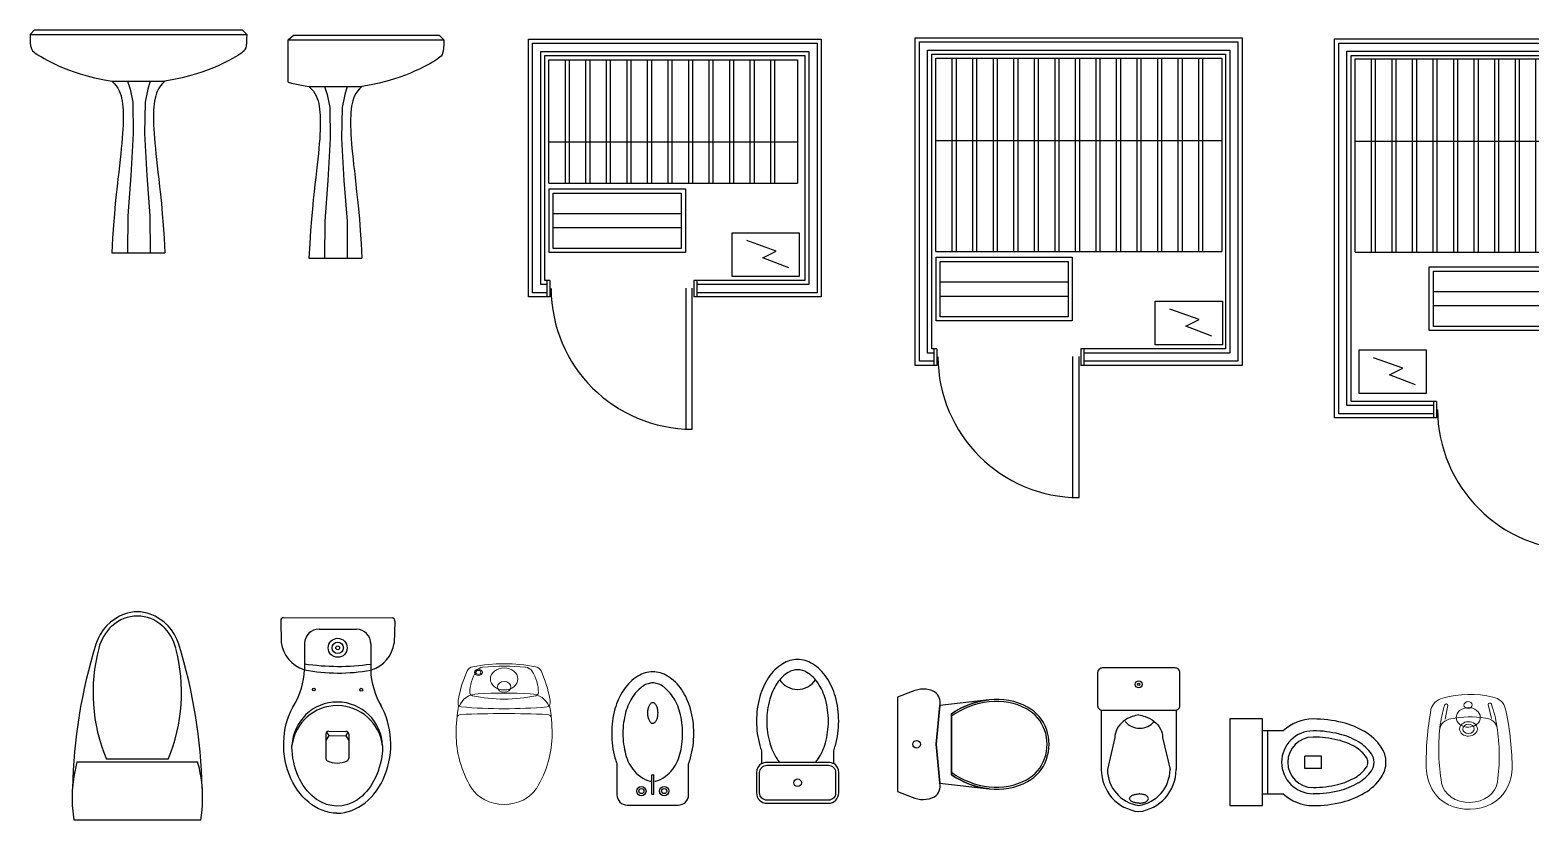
# Model space of a CAD drawing. Header units: millimetres. Extents: x -1044 to 14019, y -747 to 8847.
# Drawn here: x -1044 to 6260, y -747 to 3099 of the extents above; entities that cross this region are included whole.
import ezdxf

# ---------------------------------------------------------------- set-up
doc = ezdxf.new("R2010")
doc.units = ezdxf.units.MM
doc.layers.add('SANTEH', color=7, linetype='Continuous')

# ---------------------------------------------------------------- blocks, each defined once
blk = doc.blocks.new('K10-44')
for points in [[(-182, 222.6, 0.020439), (-174, 197.6), (-174, 134.8, 0.262987), (-198.2, 92), (-198.2, -8, 0.414214), (-148.2, -58), (151.8, -58, 0.414214), (201.8, -8), (201.8, 92, 0.262987), (177.6, 134.8), (177.6, 197.6, 0.020439), (185.6, 222.6, 0.067459), (201.8, 342, 0.067459), (185.6, 461.3, 0.079812), (143.2, 554.1, 0.107118), (73.7, 621.5, 0.139889), (1.8, 642, 0.139889), (-70.1, 621.5, 0.107118), (-139.6, 554.1, 0.079812), (-182, 461.3, 0.067459), (-198.2, 342, 0.067459)], [(-148.2, 127), (151.8, 127, -0.414214), (186.8, 92), (186.8, -8, -0.414214), (151.8, -43), (-148.2, -43, -0.414214), (-183.2, -8), (-183.2, 92, -0.414214)]]:
    blk.add_lwpolyline(points, format="xyb", close=True)
for points in [[(89.9, 142, 0.027307), (101.6, 157.6, 0.079812), (137.4, 235.9, 0.067459), (151.8, 342, 0.067459), (137.4, 448, 0.079812), (101.6, 526.4, 0.107118), (47.3, 579, 0.139889), (1.8, 592, 0.139889), (-43.7, 579, 0.107118), (-98, 526.4, 0.079812), (-133.8, 448, 0.067459), (-148.2, 342, 0.067459), (-133.8, 235.9, 0.079812), (-98, 157.6, 0.027307), (-86.4, 142, 0.139889)], [(-174, 134.8, -0.136371), (-148.2, 142), (151.8, 142, -0.136371), (177.6, 134.8)]]:
    blk.add_lwpolyline(points, format="xyb")
blk.add_circle((1.8, 42), 18.3)
blk.add_arc((1.8, 601.6), 105.3, 213.89944, 326.10056)
blk = doc.blocks.new('K10-45')
for p, q in [((-18.9, 83.4), (-18.9, 177.1)), ((-18.9, 177.1), (-8.9, 177.1)), ((-8.9, 83.4), (-8.9, 177.1)), ((-18.9, 83.4), (-8.9, 83.4))]:
    blk.add_line(p, q)
for points in [[(160.3, 230.4, 0.023928), (169.9, 259.6, 0.067459), (186.1, 379, 0.067459), (169.9, 498.4, 0.079812), (127.5, 591.1, 0.107118), (58, 658.5, 0.139889), (-13.9, 679, 0.139889), (-85.8, 658.5, 0.107118), (-155.3, 591.1, 0.079812), (-197.7, 498.4, 0.067459), (-213.9, 379, 0.067459), (-197.7, 259.6, 0.023928), (-188.1, 230.4), (-188.1, 80.2, 0.414214), (-138.1, 30.2), (110.3, 30.2, 0.414214), (160.3, 80.2)], [(-39.4, 478.5, 0.052061), (-37.3, 458.3, 0.065919), (-32, 443.1, 0.104629), (-22.6, 431.5, 0.172287), (-13.9, 428.4, 0.172287), (-5.2, 431.5, 0.104629), (4.1, 443.1, 0.065919), (9.5, 458.3, 0.052061), (11.6, 478.5, 0.052061), (9.5, 498.7, 0.065919), (4.1, 513.9, 0.104629), (-5.2, 525.5, 0.172287), (-13.9, 528.6, 0.172287), (-22.6, 525.5, 0.104629), (-32, 513.9, 0.065919), (-37.3, 498.7, 0.052061)]]:
    blk.add_lwpolyline(points, format="xyb", close=True)
blk.add_lwpolyline([(-3.9, 147), (-1.4, 147.2), (10.9, 150.3), (23, 155.1), (34.7, 161.4), (45.9, 168.8), (56.5, 177.2), (66.3, 186.2), (75.2, 195.5), (83.2, 205), (90.3, 214.7), (96.5, 224.5), (102, 234.5), (106.9, 244.7), (111.1, 255.3), (114.8, 266.2), (118.1, 277.6), (121.1, 289.3), (123.7, 301.4), (126, 313.8), (127.9, 326.5), (129.3, 339.5), (130.4, 352.6), (131.1, 365.8), (131.3, 379), (131.1, 392.2), (130.4, 405.4), (129.3, 418.5), (127.9, 431.4), (126, 444.2), (123.7, 456.6), (121.1, 468.7), (118.1, 480.4), (114.8, 491.7), (111.2, 502.6), (107.3, 513.1), (103, 523.1), (98.4, 532.7), (93.5, 541.9), (88.3, 550.7), (82.8, 559.1), (77.1, 567.1), (71, 574.6), (64.9, 581.7), (58.5, 588.3), (52.1, 594.4), (45.7, 600), (39.3, 605), (33, 609.4), (26.9, 613.2), (20.8, 616.4), (14.9, 619), (9, 621.1), (3.2, 622.7), (-2.5, 623.8), (-8.2, 624.5), (-13.9, 624.7), (-19.6, 624.5), (-25.3, 623.8), (-31, 622.7), (-36.8, 621.1), (-42.7, 619), (-48.6, 616.4), (-54.7, 613.2), (-60.9, 609.4), (-67.2, 605), (-73.5, 600), (-80, 594.4), (-86.4, 588.3), (-92.7, 581.7), (-98.9, 574.6), (-104.9, 567.1), (-110.6, 559.1), (-116.1, 550.7), (-121.3, 541.9), (-126.2, 532.7), (-130.8, 523.1), (-135.1, 513.1), (-139, 502.6), (-142.7, 491.7), (-146, 480.4), (-148.9, 468.7), (-151.5, 456.6), (-153.8, 444.2), (-155.7, 431.4), (-157.2, 418.5), (-158.2, 405.4), (-158.9, 392.2), (-159.1, 379), (-158.9, 365.8), (-158.2, 352.6), (-157.2, 339.5), (-155.7, 326.5), (-153.8, 313.8), (-151.5, 301.4), (-148.9, 289.3), (-146, 277.6), (-142.6, 266.2), (-138.9, 255.3), (-134.7, 244.7), (-129.8, 234.5), (-124.4, 224.5), (-118.1, 214.7), (-111, 205), (-103.1, 195.5), (-94.1, 186.2), (-84.3, 177.2), (-73.7, 168.8), (-62.5, 161.4), (-50.8, 155.1), (-38.7, 150.3), (-26.4, 147.2), (-23.9, 147)])
for centre, radius in [((-69.2, 98.1), 22.4), ((-69.2, 98.1), 12.4), ((41.4, 98.1), 22.4), ((41.4, 98.1), 12.4)]:
    blk.add_circle(centre, radius)
blk = doc.blocks.new('K18-4')
for p, q in [((100, -100), (1308.9, -100)), ((100, -700.2), (100, -100)), ((180, -700.2), (180, -100)), ((200, -700.2), (200, -100)), ((280, -700.2), (280, -100)), ((300, -700.2), (300, -100)), ((380, -700.2), (380, -100)), ((400, -700.2), (400, -100)), ((480, -700.2), (480, -100)), ((500, -700.2), (500, -100)), ((580, -700.2), (580, -100)), ((600, -700.2), (600, -100)), ((680, -700.2), (680, -100)), ((700, -700.2), (700, -100)), ((780, -700.2), (780, -100)), ((800, -700.2), (800, -100)), ((880, -700.2), (880, -100)), ((900, -700.2), (900, -100)), ((980, -700.2), (980, -100)), ((1000, -700.2), (1000, -100)), ((1080, -700.2), (1080, -100)), ((1100, -700.2), (1100, -100)), ((1180, -700.2), (1180, -100)), ((1200, -700.2), (1200, -100)), ((1308.9, -100), (1308.9, -700.2)), ((100, -500), (1308.9, -500)), ((100, -700.2), (1308.9, -700.2)), ((101.2, -1039.1), (101.2, -728.9)), ((101.2, -728.9), (764, -728.9)), ((764, -728.9), (764, -1039.1)), ((121.2, -1019.1), (121.2, -748.9)), ((121.2, -748.9), (744, -748.9)), ((744, -748.9), (744, -1019.1)), ((121.2, -848.9), (744, -848.9)), ((744, -919.1), (121.2, -919.1)), ((744, -1019.1), (121.2, -1019.1)), ((1205.4, -1032.6), (1063.2, -980.9)), ((764, -1039.1), (101.2, -1039.1)), ((1140.8, -1065), (1205.4, -1032.6)), ((1266.8, -1113.5), (1140.8, -1065)), ((90, -1175), (90, -1255)), ((105, -1175), (105, -1255)), ((767.3, -1898.7), (767.3, -1211.9)), ((797.3, -1898.7), (797.3, -1211.9)), ((805, -1175), (805, -1255)), ((820, -1175), (820, -1255))]:
    blk.add_line(p, q)
for points in [[(0, -1255), (0, 0), (1425, 0), (1425, -1255), (805, -1255)], [(20, -1235), (20, -20), (1405, -20), (1405, -1235), (820, -1235)], [(60, -1195), (60, -60), (1365, -60), (1365, -1195), (820, -1195)], [(80, -1175), (80, -80), (1345, -80), (1345, -1175), (805, -1175)], [(90, -1235), (20, -1235)], [(90, -1195), (60, -1195)], [(105, -1175), (80, -1175)], [(105, -1255), (0, -1255)]]:
    blk.add_lwpolyline(points)
blk.add_lwpolyline([(1318.5, -1155.5), (992.2, -1155.5), (992.2, -942.1), (1318.5, -942.1)], close=True)
blk.add_arc((797.3, -1211.9), 686.8, 180.16406, 270)
blk = doc.blocks.new('K18-6')
for p, q in [((100, -100), (1492, -100)), ((100, -1040.2), (100, -100)), ((180, -1040.2), (180, -100)), ((200, -1040.2), (200, -100)), ((280, -1040.2), (280, -100)), ((300, -1040.2), (300, -100)), ((380, -1040.2), (380, -100)), ((400, -1040.2), (400, -100)), ((480, -1040.2), (480, -100)), ((500, -1040.2), (500, -100)), ((580, -1040.2), (580, -100)), ((600, -1040.2), (600, -100)), ((680, -1040.2), (680, -100)), ((700, -1040.2), (700, -100)), ((780, -1040.2), (780, -100)), ((800, -1040.2), (800, -100)), ((880, -1040.2), (880, -100)), ((900, -1040.2), (900, -100)), ((980, -1040.2), (980, -100)), ((1000, -1040.2), (1000, -100)), ((1080, -1040.2), (1080, -100)), ((1100, -1040.2), (1100, -100)), ((1180, -1040.2), (1180, -100)), ((1200, -1040.2), (1200, -100)), ((1280, -1040.2), (1280, -100)), ((1300, -1040.2), (1300, -100)), ((1380, -1040.2), (1380, -100)), ((1400, -1040.2), (1400, -100)), ((1492, -100), (1492, -1040.2)), ((100, -500), (1492, -500)), ((100, -1040.2), (1492, -1040.2)), ((101.2, -1379.1), (101.2, -1068.9)), ((101.2, -1068.9), (764, -1068.9)), ((121.2, -1359.1), (121.2, -1088.9)), ((121.2, -1088.9), (744, -1088.9)), ((744, -1088.9), (744, -1359.1)), ((764, -1068.9), (764, -1379.1)), ((121.2, -1188.9), (744, -1188.9)), ((744, -1259.1), (121.2, -1259.1)), ((764, -1379.1), (101.2, -1379.1)), ((744, -1359.1), (121.2, -1359.1)), ((1381.4, -1372.6), (1239.3, -1320.9)), ((1316.8, -1405), (1381.4, -1372.6)), ((1442.8, -1453.5), (1316.8, -1405)), ((90, -1515), (90, -1595)), ((105, -1515), (105, -1595)), ((805, -1515), (805, -1595)), ((820, -1515), (820, -1595)), ((767.3, -2238.7), (767.3, -1551.9)), ((797.3, -2238.7), (797.3, -1551.9))]:
    blk.add_line(p, q)
for points in [[(0, -1595), (0, 0), (1590, 0), (1590, -1595), (805, -1595)], [(20, -1575), (20, -20), (1570, -20), (1570, -1575), (820, -1575)], [(60, -1535), (60, -60), (1530, -60), (1530, -1535), (820, -1535)], [(80, -1515), (80, -80), (1510, -80), (1510, -1515), (805, -1515)], [(105, -1515), (80, -1515)], [(105, -1595), (0, -1595)], [(90, -1575), (20, -1575)], [(90, -1535), (60, -1535)]]:
    blk.add_lwpolyline(points)
blk.add_lwpolyline([(1494.5, -1495.5), (1168.2, -1495.5), (1168.2, -1282.1), (1494.5, -1282.1)], close=True)
blk.add_arc((797.3, -1551.9), 686.8, 180.16406, 270)
blk = doc.blocks.new('K18-7')
for p, q in [((100, -97.4), (1700, -97.4)), ((100, -1037.5), (100, -97.4)), ((180, -1037.5), (180, -97.4)), ((200, -1037.5), (200, -97.4)), ((280, -1037.5), (280, -97.4)), ((300, -1037.5), (300, -97.4)), ((380, -1037.5), (380, -97.4)), ((400, -1037.5), (400, -97.4)), ((480, -1037.5), (480, -97.4)), ((500, -1037.5), (500, -97.4)), ((580, -1037.5), (580, -97.4)), ((600, -1037.5), (600, -97.4)), ((680, -1037.5), (680, -97.4)), ((700, -1037.5), (700, -97.4)), ((780, -1037.5), (780, -97.4)), ((800, -1037.5), (800, -97.4)), ((880, -1037.5), (880, -97.4)), ((900, -1037.5), (900, -97.4)), ((980, -1037.5), (980, -97.4)), ((1000, -1037.5), (1000, -97.4)), ((1080, -1037.5), (1080, -97.4)), ((1100, -1037.5), (1100, -97.4)), ((1180, -1037.5), (1180, -97.4)), ((1200, -1037.5), (1200, -97.4)), ((1280, -497.4), (1280, -97.4)), ((1300, -497.4), (1300, -97.4)), ((1380, -497.4), (1380, -97.4)), ((1400, -497.4), (1400, -97.4)), ((1480, -497.4), (1480, -97.4)), ((1500, -497.4), (1500, -97.4)), ((1580, -497.4), (1580, -97.4)), ((1600, -497.4), (1600, -97.4)), ((1680, -497.4), (1680, -97.4)), ((1700, -497.4), (1700, -97.4)), ((100, -497.4), (1700, -497.4)), ((1222.8, -1742.7), (1222.8, -522.7)), ((1742, -522.7), (1222.8, -522.7)), ((1742, -542.7), (1222.8, -542.7)), ((1742, -1742.7), (1742, -522.7)), ((1742, -622.7), (1222.8, -622.7)), ((1742, -642.7), (1222.8, -642.7)), ((1742, -722.7), (1222.8, -722.7)), ((1742, -742.7), (1222.8, -742.7)), ((1742, -822.7), (1222.8, -822.7)), ((1742, -842.7), (1222.8, -842.7)), ((1742, -922.7), (1222.8, -922.7)), ((1742, -942.7), (1222.8, -942.7)), ((100, -1037.5), (1200, -1037.5)), ((1742, -1022.7), (1222.8, -1022.7)), ((1742, -1042.7), (1222.8, -1042.7)), ((460.7, -1420.1), (460.7, -1109.9)), ((460.7, -1109.9), (1123.4, -1109.9)), ((480.7, -1400.1), (480.7, -1129.9)), ((480.7, -1129.9), (1103.4, -1129.9)), ((1103.4, -1129.9), (1103.4, -1400.1)), ((1123.4, -1109.9), (1123.4, -1420.1)), ((1742, -1122.7), (1222.8, -1122.7)), ((1742, -1142.7), (1222.8, -1142.7)), ((480.7, -1229.9), (1103.4, -1229.9)), ((1742, -1222.7), (1222.8, -1222.7)), ((1103.4, -1300.1), (480.7, -1300.1)), ((1742, -1242.7), (1222.8, -1242.7)), ((1742, -1322.7), (1222.8, -1322.7)), ((1742, -1342.7), (1222.8, -1342.7)), ((1123.4, -1420.1), (460.7, -1420.1)), ((1103.4, -1400.1), (480.7, -1400.1)), ((1742, -1422.7), (1222.8, -1422.7)), ((1742, -1442.7), (1222.8, -1442.7)), ((1742, -1522.7), (1222.8, -1522.7)), ((332.2, -1603.6), (190, -1551.9)), ((267.6, -1635.9), (332.2, -1603.6)), ((1742, -1542.7), (1222.8, -1542.7)), ((393.6, -1684.4), (267.6, -1635.9)), ((1742, -1622.7), (1222.8, -1622.7)), ((1742, -1642.7), (1222.8, -1642.7)), ((1742, -1722.7), (1222.8, -1722.7)), ((1742, -1742.7), (1222.8, -1742.7)), ((480.8, -1765), (480.8, -1845)), ((495.8, -1765), (495.8, -1845)), ((1158, -2488.7), (1158, -1801.9)), ((1188, -2488.7), (1188, -1801.9)), ((1195.8, -1765), (1195.8, -1845)), ((1210.8, -1765), (1210.8, -1845))]:
    blk.add_line(p, q)
for points in [[(0, -1845), (0, 0), (1845, 0), (1845, -1845), (1195.8, -1845)], [(20, -1825), (20, -20), (1825, -20), (1825, -1825), (1210.8, -1825)], [(60, -1785), (60, -60), (1785, -60), (1785, -1785), (1210.8, -1785)], [(80, -1765), (80, -80), (1765, -80), (1765, -1765), (1195.8, -1765)], [(480.8, -1825), (20, -1825)], [(480.8, -1785), (60, -1785)], [(495.8, -1765), (80, -1765)], [(495.8, -1845), (0, -1845)]]:
    blk.add_lwpolyline(points)
blk.add_lwpolyline([(445.2, -1726.4), (118.9, -1726.4), (118.9, -1513.1), (445.2, -1513.1)], close=True)
blk.add_arc((1188, -1801.9), 686.8, 180.16406, 270)
blk = doc.blocks.new('S_32')
at = {"layer": 'SANTEH'}
for p, q in [((-937.5, 1518.75), (-906.25, 1550)), ((537.5, 1550), (568.75, 1518.75)), ((-368.75, 1193.75), (0, 1193.75)), ((-368.75, 0), (0, 0))]:
    blk.add_line(p, q, dxfattribs=at)
for points in [[(-937.5, 1518.75), (-425.2671, 1518.75), (56.5171, 1518.75), (568.75, 1518.75)], [(-937.5, 1518.75), (-937.14915, 1485.648), (-935.97485, 1459.7384), (-933.7943, 1439.85085), (-930.42475, 1424.81505), (-925.68345, 1413.4605), (-919.3877, 1404.6169), (-911.3547, 1397.1138), (-901.4018, 1389.7809), (-901.4018, 1389.7809), (-889.36105, 1381.65235), (-875.12455, 1372.5804), (-858.59925, 1362.62195), (-839.6921, 1351.83375), (-818.31, 1340.27265), (-794.3599, 1327.9955), (-767.7488, 1315.05915), (-738.38365, 1301.52035), (-738.38365, 1301.52035), (-706.1237, 1287.4661), (-670.6376, 1273.1037), (-631.54645, 1258.67045), (-588.4712, 1244.40375), (-541.03295, 1230.54095), (-488.85265, 1217.3195), (-431.5513, 1204.97675), (-368.75, 1193.75)], [(-906.25, 1550), (-415.39435, 1550), (46.64435, 1550), (537.5, 1550)], [(568.75, 1518.75), (568.39915, 1485.648), (567.22485, 1459.7384), (565.0443, 1439.85085), (561.67475, 1424.81505), (556.93345, 1413.4605), (550.6377, 1404.6169), (542.6047, 1397.1138), (532.6518, 1389.7809), (532.6518, 1389.7809), (520.61105, 1381.65235), (506.37455, 1372.5804), (489.84925, 1362.62195), (470.9421, 1351.83375), (449.56, 1340.27265), (425.6099, 1327.9955), (398.9988, 1315.05915), (369.63365, 1301.52035), (369.63365, 1301.52035), (337.3737, 1287.4661), (301.8876, 1273.1037), (262.79645, 1258.67045), (219.7212, 1244.40375), (172.28295, 1230.54095), (120.10265, 1217.3195), (62.8013, 1204.97675), (0, 1193.75)], [(-368.75, 1193.75), (-352.05075, 1177.24365), (-338.1906, 1160.8641), (-326.8558, 1144.44275), (-317.73265, 1127.81115), (-310.5074, 1110.80065), (-304.8664, 1093.2428), (-300.4959, 1074.96895), (-297.08215, 1055.81065), (-297.08215, 1055.81065), (-294.3613, 1035.61765), (-292.26895, 1014.3131), (-290.7904, 991.83845), (-289.91105, 968.13535), (-289.6163, 943.14515), (-289.89155, 916.8094), (-290.7222, 889.0696), (-292.09355, 859.8672), (-292.09355, 859.8672), (-293.9911, 829.13285), (-296.4001, 796.7531), (-299.30605, 762.6036), (-302.6943, 726.56015), (-306.55025, 688.4984), (-310.85925, 648.29395), (-315.6067, 605.82255), (-320.77795, 560.9599), (-320.77795, 560.9599), (-326.345, 513.38425), (-332.2257, 461.98445), (-338.32465, 405.452), (-344.5463, 342.47825), (-350.7952, 271.75475), (-356.97575, 191.9729), (-362.99255, 101.8242), (-368.75, 0)], [(-259.375, 1193.75), (-242.42185, 1138.18175), (-223.71465, 1048.32235), (-219.9732, 831.16215), (-236.8097, 539.11905), (-257.38765, 258.3084), (-259.375, 0)], [(-102.16925, 1193.75), (-119.1224, 1138.18175), (-137.8296, 1048.32235), (-141.57105, 831.16215), (-124.73455, 539.11905), (-104.1566, 258.3084), (-102.16925, 0)], [(0, 1193.75), (-16.69925, 1177.24365), (-30.5594, 1160.8641), (-41.8942, 1144.44275), (-51.01735, 1127.81115), (-58.2426, 1110.80065), (-63.8836, 1093.2428), (-68.2541, 1074.96895), (-71.66785, 1055.81065), (-71.66785, 1055.81065), (-74.3887, 1035.61765), (-76.48105, 1014.3131), (-77.9596, 991.83845), (-78.83895, 968.13535), (-79.1337, 943.14515), (-78.85845, 916.8094), (-78.0278, 889.0696), (-76.65645, 859.8672), (-76.65645, 859.8672), (-74.7589, 829.13285), (-72.3499, 796.7531), (-69.44395, 762.6036), (-66.0557, 726.56015), (-62.19975, 688.4984), (-57.89075, 648.29395), (-53.1433, 605.82255), (-47.97205, 560.9599), (-47.97205, 560.9599), (-42.405, 513.38425), (-36.5243, 461.98445), (-30.42535, 405.452), (-24.2037, 342.47825), (-17.9548, 271.75475), (-11.77425, 191.9729), (-5.75745, 101.8242), (0, 0)]]:
    blk.add_lwpolyline(points, dxfattribs=at)
blk = doc.blocks.new('S_33')
at = {"layer": 'SANTEH'}
for p, q in [((-144, 1519), (-108, 1550)), ((-144, 1223), (-144, 1519)), ((906, 1550), (938, 1519)), ((0, 1194), (369, 1194)), ((0, 0), (369, 0))]:
    blk.add_line(p, q, dxfattribs=at)
for points in [[(-144, 1519), (-57, 1519), (425, 1519), (938, 1519)], [(-108, 1550), (-47, 1550), (415, 1550), (906, 1550)], [(938, 1519), (937, 1486), (936, 1460), (934, 1440), (930, 1425), (926, 1413), (919, 1405), (911, 1397), (901, 1390), (901, 1390), (889, 1382), (875, 1373), (859, 1363), (840, 1352), (818, 1340), (794, 1328), (768, 1315), (738, 1302), (738, 1302), (706, 1287), (671, 1273), (632, 1259), (588, 1244), (541, 1231), (489, 1217), (432, 1205), (369, 1194)], [(-144, 1223), (-120, 1217), (-63, 1205), (0, 1194)], [(0, 1194), (17, 1177), (31, 1161), (42, 1144), (51, 1128), (58, 1111), (64, 1093), (68, 1075), (72, 1056), (72, 1056), (74, 1036), (76, 1014), (78, 992), (79, 968), (79, 943), (79, 917), (78, 889), (77, 860), (77, 860), (75, 829), (72, 797), (69, 763), (66, 727), (62, 688), (58, 648), (53, 606), (48, 561), (48, 561), (42, 513), (37, 462), (30, 405), (24, 342), (18, 272), (12, 192), (6, 102), (0, 0)], [(109, 1194), (126, 1138), (145, 1048), (149, 831), (132, 539), (111, 258), (109, 0)], [(267, 1194), (250, 1138), (231, 1048), (227, 831), (244, 539), (265, 258), (267, 0)], [(369, 1194), (352, 1177), (338, 1161), (327, 1144), (318, 1128), (311, 1111), (305, 1093), (300, 1075), (297, 1056), (297, 1056), (294, 1036), (292, 1014), (291, 992), (290, 968), (290, 943), (290, 917), (291, 889), (292, 860), (292, 860), (294, 829), (296, 797), (299, 763), (303, 727), (307, 688), (311, 648), (316, 606), (321, 561), (321, 561), (326, 513), (332, 462), (338, 405), (345, 342), (351, 272), (357, 192), (363, 102), (369, 0)]]:
    blk.add_lwpolyline(points, dxfattribs=at)
blk = doc.blocks.new('S_36')
at = {"layer": 'SANTEH'}
for p, q in [((239, 471), (-239, 471)), ((-466, 450), (466, 450)), ((-491, 0), (491, 0))]:
    blk.add_line(p, q, dxfattribs=at)
blk.add_lwpolyline([(-466, 450), (-491, 337), (-503, 227), (-503, 112), (-491, 0)], dxfattribs=at)
for centre, radius, start, end in [((27, 1250), 364, 110.4524, 162.7523), ((0, 1290), 286, 46.8543, 133.1457), ((0, 1323), 286, 69.5476, 110.4524), ((-27, 1250), 364, 17.2477, 69.5476), ((52, 1235), 362, 133.1457, 165.2214), ((-52, 1235), 362, 14.7786, 46.8543), ((3549, 157), 4051, 162.7523, 178.7776), ((996, 985), 1338, 165.2214, 202.6263), ((-996, 985), 1338, 337.3737, 14.7786), ((-3549, 157), 4051, 1.2224, 17.2477), ((-525, 169), 1030, 7.7399, 15.822), ((-525, 169), 1030, 350.5377, 7.7399)]:
    blk.add_arc(centre, radius, start, end, dxfattribs=at)
blk = doc.blocks.new('S_38')
at = {"layer": 'SANTEH'}
for p, q in [((-264.2, 1.2), (264.2, -1.2)), ((-278.2, -14.4), (-275.1, -120.5)), ((278, -17), (274, -123.1)), ((-58.6, -566.7), (-59.1, -683.5)), ((-44.6, -573.8), (-58.7, -597.7)), ((-54.5, -556.9), (-44.6, -573.8)), ((-44.6, -573.8), (39.4, -574.2)), ((-44.5, -552.8), (39.5, -553.2)), ((49.3, -557.3), (39.4, -574.2)), ((39.4, -574.2), (53.3, -598.2)), ((53.4, -567.3), (52.9, -684))]:
    blk.add_line(p, q, dxfattribs=at)
at = {"layer": 'SANTEH', "ltscale": 0.05}
for p, q in [((-91.3, -55.6), (90.7, -56.4)), ((-161.6, -125.3), (-162.2, -253.4)), ((160.4, -126.7), (159.8, -254.9))]:
    blk.add_line(p, q, dxfattribs=at)
for radius in [46.2, 27.7, 9.24]:
    blk.add_circle((-0.7, -146.4), radius, dxfattribs=at)
at = {"layer": 'SANTEH'}
for centre in [(-117.1, -349.5), (113.9, -350.5)]:
    blk.add_circle(centre, 7, dxfattribs=at)
for centre, radius, start, end in [((-264.3, -12.8), 14, 89.73732, 186.61994), ((264.1, -15.2), 14, 352.8547, 89.73732), ((-114.5, -99), 162.1, 187.6448, 251.55052), ((113.6, -100), 162.1, 287.92413, 351.82985), ((-533, -236.3), 371.3, 329.07815, 357.36574), ((2.7, 597.3), 866.6, 259.02995, 280.4447), ((530.8, -241.2), 371.3, 182.1089, 210.39649), ((-2.9, -631), 220.5, 1.8098, 177.66485), ((-3, -649.9), 222, 6.69974, 172.77491), ((-44.6, -566.8), 14, 89.73732, 179.73732), ((39.4, -567.2), 14, 359.73732, 89.73732), ((-45.1, -683.6), 14, 179.73732, 243.98985), ((-2.7, -596.7), 110.7, 243.98985, 295.48479), ((38.9, -684), 14, 295.48479, 359.73732)]:
    blk.add_arc(centre, radius, start, end, dxfattribs=at)
at = {"layer": 'SANTEH', "ltscale": 0.05}
for centre, radius, start, end in [((-91.6, -125.6), 70, 89.73732, 179.73732), ((90.4, -126.4), 70, 359.73732, 89.73732), ((3.9, 855.6), 1092.4, 261.26246, 269.73732), ((3.9, 855.6), 1092.4, 269.73732, 278.21218)]:
    blk.add_arc(centre, radius, start, end, dxfattribs=at)
at = {"layer": 'SANTEH', "extrusion": (4.68059e-16, 1.02024e-13, -1)}
blk.add_ellipse((-2.9, -623), major_axis=(-11.1, 329), ratio=0.79083, start_param=3.19005, end_param=5.418271, dxfattribs=at)
at = {"layer": 'SANTEH'}
blk.add_ellipse((-2.9, -623), major_axis=(14.1, 328.8), ratio=0.79083, start_param=3.19005, end_param=5.398481, dxfattribs=at)
blk.add_open_spline([(217.5, -624), (217.5, -635.9), (217, -647.8), (206.5, -756.3), (157.8, -843.8), (32.4, -927.7), (-41.4, -927.3), (-168, -840.4), (-216.6, -747.5), (-223.2, -638.7), (-223.4, -630.4), (-223.3, -622)], degree=3, knots=[1.570609, 1.570609, 1.570609, 1.570609, 1.68907, 1.68907, 2.658139, 2.658139, 3.627208, 3.627208, 4.629098, 4.629098, 4.712513, 4.712513, 4.712513, 4.712513], dxfattribs=at)
blk = doc.blocks.new('s_45')
at = {"flags": 128}
for points in [[(187.8, 0), (205.6, 189.4, 0.2888), (180.2, 255.8, 0.224419), (71.3, 257.1), (0, 229), (0, -229), (71.3, -257.1, 0.224419), (180.2, -255.8, 0.2888), (205.6, -189.4)], [(187.8, 0), (205.6, 189.4, 0.2888), (180.2, 255.8, 0.224419), (71.3, 257.1), (0, 229), (0, -229), (71.3, -257.1, 0.224419), (180.2, -255.8, 0.2888), (205.6, -189.4)], [(205.6, -189.4), (445.1, -217, -0.122327), (261.5, -148), (261.5, 148, -0.122328), (445.1, 217), (205.6, 189.4), (187.8, 0)], [(205.6, -189.4), (445.1, -217, -0.122327), (261.5, -148), (261.5, 148, -0.122328), (445.1, 217), (205.6, 189.4), (187.8, 0)], [(261.5, -148, 0.122438), (445.2, -217, 0.152571), (632.5, -181.1, 0.185585), (724.6, -72.9, 0.17428), (724.6, 72.9, 0.185585), (632.5, 181.1, 0.152571), (445.2, 217, 0.122438), (261.5, 148)], [(261.5, -148, 0.122438), (445.2, -217, 0.152571), (632.5, -181.1, 0.185585), (724.6, -72.9, 0.17428), (724.6, 72.9, 0.185585), (632.5, 181.1, 0.152571), (445.2, 217, 0.122438), (261.5, 148)], [(261.5, -136.4, 0.125396), (446.4, -207.3, 0.152532), (627.8, -172.5, 0.18559), (715.4, -69.7, 0.174364), (715.4, 69.7, 0.18559), (627.8, 172.5, 0.152531), (446.4, 207.3, 0.125396), (261.5, 136.4)]]:
    blk.add_lwpolyline(points, format="xyb", close=True, dxfattribs=at)
blk.add_circle((92.5, 0), 18.4)
blk = doc.blocks.new('s_14')
at = {"lineweight": 0, "extrusion": (0, 0, -1)}
for centre, major_axis, start_param, end_param in [((-0.2, -522.3), (652.4, -0.3), 4.476887, 4.947891), ((-0.2, -522.3), (652.4, -0.3), 4.476887, 4.947891), ((681.3, -278.7), (913.7, -0.4), 3.289642, 3.481728), ((681.3, -278.7), (913.7, -0.4), 3.289642, 3.481728), ((-143.1, -44.8), (39.1, 0), 3.481728, 4.476887), ((-143.1, -44.8), (39.1, 0), 3.481728, 4.476887), ((118.1, -139.4), (284.9, -0.1), 3.130806, 3.616946), ((-125.1, -42.1), (19.2, 0), 3.141593, 9.424778), ((-125.1, -42.1), (12.2, 0), 3.141593, 9.424778), ((-97.4, -50.5), (42.5, 0), 3.616946, 4.577347), ((-0.3, -624.1), (765.5, -0.4), 4.577347, 4.847431), ((0, -73.8), (67.1, 0), 3.141593, 9.424778), ((97.3, -50.6), (42.5, 0), -1.435755, -0.475353), ((-118.3, -139.3), (284.9, -0.1), -0.475353, 0.010787), ((143.1, -44.9), (39.1, 0), -1.335294, -0.340135), ((143.1, -44.9), (39.1, 0), -1.335294, -0.340135), ((-681.5, -278.1), (913.7, -0.4), -0.340135, -0.148049), ((-681.5, -278.1), (913.7, -0.4), -0.340135, -0.148049), ((-120.9, -224.6), (98.7, 0), 3.365215, 4.657014), ((-148.9, -141.6), (17.9, 0), 1.839297, 3.130806), ((-0.9, -1969.6), (2281.8, -1.1), 4.657014, 4.767764), ((-0.1, -112.6), (32.9, 0), 3.141593, 9.424778), ((120.7, -224.8), (98.7, 0), -1.515421, -0.223622), ((148.8, -141.7), (17.9, 0), 0.010787, 1.302296), ((999.2, -341.8), (1233.1, -0.6), 3.141593, 3.282422), ((999.2, -341.8), (1233.1, -0.6), 3.141593, 3.282422), ((-87.1, -186.6), (136.8, -0.1), 3.032389, 3.289642), ((-87.1, -186.6), (136.8, -0.1), 3.032389, 3.289642), ((-207.2, -197.1), (16, 0), 1.680926, 3.032389), ((-207.2, -197.1), (16, 0), 1.680926, 3.032389), ((0.6, 1302.1), (1900.3, -0.9), 1.460666, 1.680926), ((0.6, 1302.1), (1900.3, -0.9), 1.460666, 1.680926), ((0.1, 291.4), (579, -0.3), 1.302296, 1.839297), ((207, -197.3), (16, 0), 0.109204, 1.460666), ((207, -197.3), (16, 0), 0.109204, 1.460666), ((-999.6, -340.9), (1233.1, -0.6), -0.140829, 0), ((-999.6, -340.9), (1233.1, -0.6), -0.140829, 0), ((86.9, -186.7), (136.8, -0.1), -0.148049, 0.109204), ((86.9, -186.7), (136.8, -0.1), -0.148049, 0.109204), ((-210, -262.6), (19.7, 0), 3.222651, 4.658459), ((-1.6, -3375.8), (3914.3, -1.8), 4.658459, 4.766319), ((209.8, -262.8), (19.7, 0), -1.516867, -0.081058), ((526.7, -341.6), (760.5, -0.4), 2.693443, 3.141593), ((526.7, -341.6), (760.5, -0.4), 2.693443, 3.141593), ((-527, -341.1), (760.5, -0.4), 0, 0.44815), ((-527, -341.1), (760.5, -0.4), 0, 0.44815), ((-0.3, -544.1), (175.9, -0.1), 0.44815, 2.693443), ((-0.3, -544.1), (175.9, -0.1), 0.44815, 2.693443)]:
    blk.add_ellipse(centre, major_axis=major_axis, ratio=0.800511, start_param=start_param, end_param=end_param, dxfattribs=at)
blk = doc.blocks.new('s_15')
at = {"lineweight": 0}
for p, q in [((-97, -53.1), (-110, -121.1)), ((114.6, -116.8), (99, -49.2))]:
    blk.add_line(p, q, dxfattribs=at)
at = {"lineweight": 0, "extrusion": (0, 0, -1)}
for centre, major_axis, start_param, end_param in [((6.5, -334.6), (411.5, 8), 4.412234, 5.012544), ((6.5, -334.6), (411.5, 8), 4.412234, 5.012544), ((-94.8, -83.2), (85.5, 1.7), 3.305417, 4.412234), ((-94.8, -83.2), (85.5, 1.7), 3.305417, 4.412234), ((774.9, -223.8), (914.4, 17.8), 3.250173, 3.400557), ((-104.9, -52.1), (7.99, 0.16), 3.400557, 6.452574), ((2.2, -111.8), (58.5, 1.1), 3.141593, 9.424778), ((1, -51.3), (20.1, 0.4), 3.141593, 9.424778), ((106.9, -48), (7.99, 0.16), 2.972203, 6.024221), ((-765.6, -253.8), (914.4, 17.8), -0.258964, -0.108581), ((98, -79.5), (85.5, 1.7), -1.270642, -0.163824), ((98, -79.5), (85.5, 1.7), -1.270642, -0.163824), ((-1910.6, -389.3), (2126.6, 41.4), -0.163824, 0), ((-1910.6, -389.3), (2126.6, 41.4), -0.163824, 0), ((1924.3, -314.7), (2126.6, 41.4), 3.141593, 3.305417), ((1924.3, -314.7), (2126.6, 41.4), 3.141593, 3.305417), ((-66.8, -173.8), (70.1, 1.4), 3.242805, 4.510431), ((8.8, -450.9), (419.7, 8.2), 4.510431, 4.914347), ((3.2, -167.8), (43.3, 0.8), 3.141593, 9.424778), ((3.2, -167.8), (28.1, 0.5), 3.141593, 9.424778), ((73.5, -171.1), (70.1, 1.4), -1.368838, -0.101212), ((1280.9, -258.7), (1422.5, 27.7), 3.015966, 3.250173), ((-1269.8, -308.4), (1422.5, 27.7), -0.108581, 0.125627), ((129.5, -349.6), (331.9, 6.5), 2.69186, 3.141593), ((129.5, -349.6), (331.9, 6.5), 2.69186, 3.141593), ((-115.8, -354.4), (331.9, 6.5), 0, 0.449732), ((-115.8, -354.4), (331.9, 6.5), 0, 0.449732), ((8.1, -414.5), (137, 2.7), 0.125627, 3.015966), ((7.8, -400.1), (195.7, 3.8), 0.449732, 2.69186), ((7.8, -400.1), (195.7, 3.8), 0.449732, 2.69186)]:
    blk.add_ellipse(centre, major_axis=major_axis, ratio=0.813026, start_param=start_param, end_param=end_param, dxfattribs=at)
blk = doc.blocks.new('A$C051A4A38')
for p, q in [((17.8, 493.5), (17.8, 205.3)), ((382.2, 493.5), (382.2, 205.3)), ((83.8, 360.6), (47.8, 205.3)), ((316.2, 360.6), (352.2, 205.3))]:
    blk.add_line(p, q)
blk.add_lwpolyline([(377, 699.7), (23, 699.7, 0.414214), (0, 676.7), (0, 516.5, 0.414214), (23, 493.5), (377, 493.5, 0.414214), (400, 516.5), (400, 676.7, 0.414214)], format="xyb", close=True)
for points in [[(200, 470.6, 0.046371), (168.6, 463.3, 0.088923), (124.7, 439.5, 0.104957), (93.9, 401.9, 0.120011), (83.8, 360.6, 0.120011)], [(200, 470.6, -0.046371), (231.4, 463.3, -0.088923), (275.3, 439.5, -0.104957), (306.1, 401.9, -0.120011), (316.2, 360.6, -0.120011)], [(201.4, 41.2, -0.049911), (182.8, 43.1, -0.063732), (168.9, 47.8, -0.103622), (158.2, 56.1, -0.177768), (155.4, 63.7, -0.177768), (158.2, 71.3, -0.103622), (168.9, 79.6, -0.063732), (182.8, 84.3, -0.049911), (201.4, 86.2, -0.049911)], [(201.4, 41.2, 0.049911), (220, 43.1, 0.063732), (233.9, 47.8, 0.103622), (244.6, 56.1, 0.177768), (247.4, 63.7, 0.177768), (244.6, 71.3, 0.103622), (233.9, 79.6, 0.063732), (220, 84.3, 0.049911), (201.4, 86.2, 0.049911)]]:
    blk.add_lwpolyline(points, format="xyb")
for radius in [17.2, 5.75]:
    blk.add_circle((200, 620), radius)
for centre, radius, start, end in [((203.5, 493.5), 87.7, 218.01019, 270.90409), ((206.2, 493.5), 87.7, 269.09591, 321.98981), ((224.6, 205.3), 206.8, 180, 263.16375), ((224.6, 205.3), 176.8, 180, 261.99664), ((175.4, 205.3), 176.8, 278.00336, 0), ((175.4, 205.3), 206.8, 276.83625, 0)]:
    blk.add_arc(centre, radius, start, end)
blk = doc.blocks.new('унитаз')
for p, q in [((240.8, 445.4), (180.8, 445.4)), ((180.8, 445.4), (180.8, 365.4)), ((240.8, 445.4), (240.8, 365.4)), ((240.8, 365.4), (180.8, 365.4)), ((363.7, 184.4), (57.9, 184.4))]:
    blk.add_line(p, q)
blk.add_lwpolyline([(363.7, 159.6), (363.7, 259.9, 0.192074), (421.5, 405, 0.060358), (404.3, 547.3, 0.073795), (359.8, 656, 0.106868), (284.8, 736.7, 0.153478), (210.8, 759.9, 0.153478), (136.7, 736.7, 0.106868), (61.7, 656, 0.073795), (17.2, 547.3, 0.060358), (0, 405, 0.192074), (57.9, 259.9), (57.9, 159.6)], format="xyb")
blk.add_lwpolyline([(421.5, 159.6), (0, 159.6), (0, 0), (421.5, 0)], close=True)
for centre, radius, start, end in [((285.8, 522.9), 202.8, 124.90216, 149.30182), ((285.8, 522.9), 172.8, 124.90216, 149.30182), ((210.8, 630.5), 71.6, 90, 124.90216), ((210.8, 630.5), 41.6, 90, 124.90216), ((210.8, 630.5), 71.6, 55.09784, 90), ((210.8, 630.5), 41.6, 55.09784, 90), ((135.7, 522.9), 172.8, 30.69818, 55.09784), ((135.7, 522.9), 202.8, 30.69818, 55.09784), ((405.7, 451.7), 342.2, 149.30182, 166.18375), ((405.7, 451.7), 312.2, 149.30182, 166.18375), ((15.8, 451.7), 312.2, 13.81625, 30.69818), ((15.8, 451.7), 342.2, 13.81625, 30.69818), ((595.9, 405), 538, 166.18375, 180), ((595.9, 405), 508, 166.18375, 180), ((-174.4, 405), 508, 0, 13.81625), ((-174.4, 405), 538, 0, 13.81625), ((210.8, 405), 152.9, 180, 0), ((210.8, 405), 122.9, 180, 0)]:
    blk.add_arc(centre, radius, start, end)

msp = doc.modelspace()

# ---------------------------------------------------------------- block references
at = {"layer": 'SANTEH'}
for name, p, xscale, yscale, zscale in [('S_32', (-388.2, 2014.4), 0.7, 0.7, 0.7), ('S_33', (312.6, 1988.8), 0.7, 0.7, 0.7), ('S_36', (-522.4, -746.6), 0.63, 0.63, 0.63)]:
    msp.add_blockref(name, p, dxfattribs=dict(at, xscale=xscale, yscale=yscale, zscale=zscale))
for name, p in [('K18-4', (1380.7, 3054.7)), ('K18-6', (3263.4, 3061.8)), ('K18-7', (5303.8, 3055.9)), ('S_38', (453.5, 238.1, 0)), ('s_14', (1262.8, 14)), ('K10-44', (2688.9, -607.1)), ('K10-45', (1999.9, -704.1)), ('A$C051A4A38', (4150.8, -706)), ('s_45', (3177.4, -378.1)), ('s_15', (5952.3, -135.4))]:
    msp.add_blockref(name, p, dxfattribs=at)
at = {"layer": 'SANTEH', "rotation": 270}
msp.add_blockref('унитаз', (4794.1, -254.8), dxfattribs=at)

doc.saveas('drawing.dxf')
